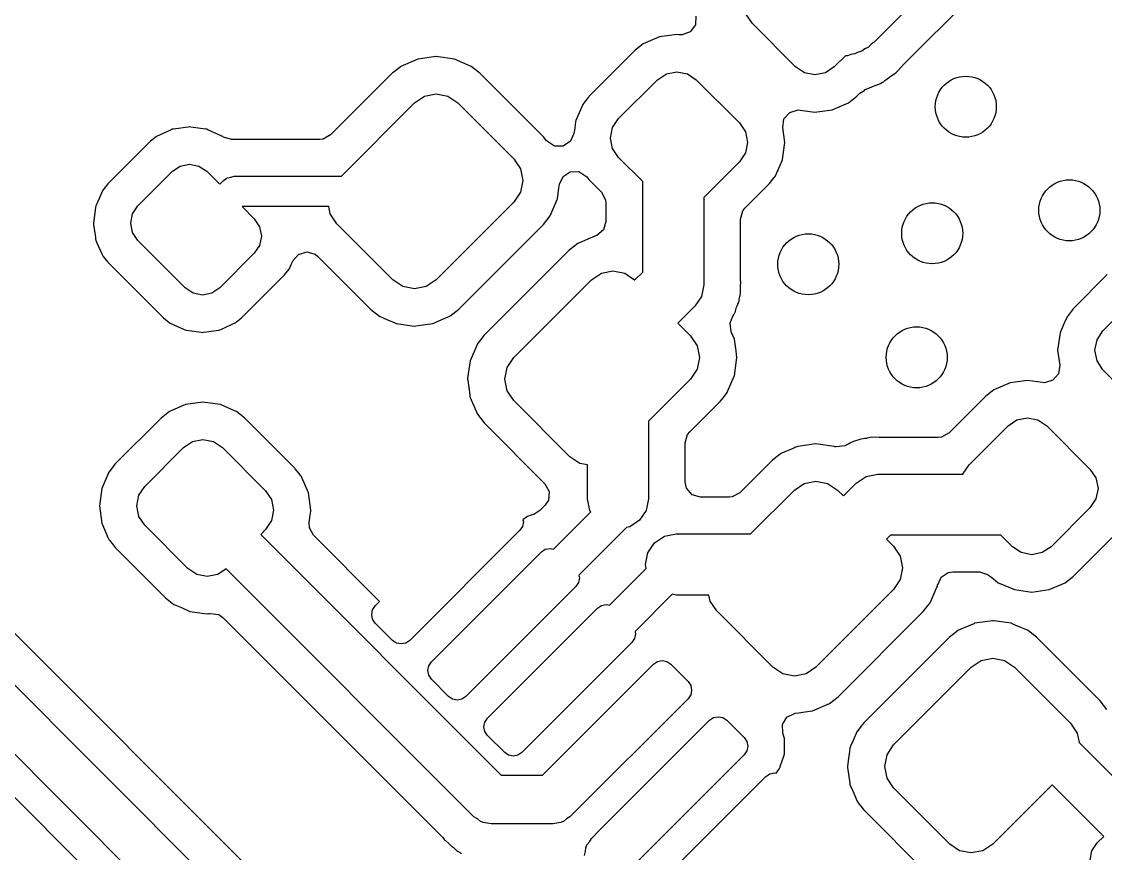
# Model space of a CAD drawing. Extents: x 4.14 to 8.85, y -5.31 to -1.77.
# Drawn here: x 5.7462 to 6.0959, y -4.0049 to -3.7368 of the extents above; entities that cross this region are included whole.
import ezdxf

# ---------------------------------------------------------------- set-up
doc = ezdxf.new("R2010")
doc.units = 0
doc.header["$MEASUREMENT"] = 0
doc.layers.add('BLACK', color=7, linetype='CONTINUOUS')

msp = doc.modelspace()

# ---------------------------------------------------------------- linework, layer by layer
at = {"layer": 'BLACK', "linetype": 'CONTINUOUS'}
for p, q in [((6.062, -3.70263), (6.0213, -3.74333)), ((6.03034, -3.75102), (6.07155, -3.70981)), ((5.96379, -3.735), (5.96359, -3.73779)), ((5.98197, -3.7374), (5.98005, -3.73453)), ((5.99589, -3.75132), (5.98197, -3.7374)), ((5.95762, -3.74088), (5.952, -3.74165)), ((5.95827, -3.74097), (5.95762, -3.74088)), ((5.95929, -3.741), (5.95827, -3.74097)), ((5.96191, -3.74002), (5.95929, -3.741)), ((5.96359, -3.73779), (5.96191, -3.74002)), ((5.9468, -3.7439), (5.94412, -3.746)), ((5.952, -3.74165), (5.9468, -3.7439)), ((6.02029, -3.74406), (6.01942, -3.74494)), ((6.0213, -3.74333), (6.02029, -3.74406)), ((5.944, -3.74612), (5.94015, -3.74997)), ((5.94412, -3.746), (5.944, -3.74612)), ((6.01199, -3.74775), (6.00842, -3.75132)), ((6.01262, -3.74775), (6.01199, -3.74775)), ((6.0138, -3.74737), (6.01262, -3.74775)), ((6.01503, -3.74718), (6.0138, -3.74737)), ((6.01613, -3.74661), (6.01503, -3.74718)), ((6.01731, -3.74623), (6.01613, -3.74661)), ((6.01831, -3.7455), (6.01731, -3.74623)), ((6.01942, -3.74494), (6.01831, -3.7455)), ((5.86832, -3.75141), (5.86639, -3.75292)), ((5.86836, -3.75137), (5.86832, -3.75141)), ((5.86861, -3.75118), (5.86836, -3.75137)), ((5.86836, -3.75137), (5.86836, -3.75137)), ((5.87406, -3.74882), (5.86861, -3.75118)), ((5.87995, -3.74801), (5.87406, -3.74882)), ((5.88583, -3.74882), (5.87995, -3.74801)), ((5.89128, -3.75118), (5.88583, -3.74882)), ((5.89408, -3.75337), (5.89128, -3.75118)), ((5.94015, -3.74997), (5.93299, -3.75713)), ((5.99877, -3.75324), (5.99589, -3.75132)), ((6.00842, -3.75132), (6.00555, -3.75324)), ((6.02853, -3.75304), (6.03015, -3.75123)), ((6.03015, -3.75123), (6.03034, -3.75102)), ((5.86581, -3.75337), (5.84592, -3.77326)), ((5.8659, -3.7533), (5.86581, -3.75337)), ((5.86639, -3.75292), (5.8659, -3.7533)), ((5.91456, -3.77385), (5.89408, -3.75337)), ((5.95135, -3.7555), (5.95423, -3.75358)), ((5.95423, -3.75358), (5.95762, -3.7529)), ((5.95762, -3.7529), (5.96101, -3.75358)), ((5.96101, -3.75358), (5.96388, -3.7555)), ((6.00216, -3.75392), (5.99877, -3.75324)), ((6.00555, -3.75324), (6.00216, -3.75392)), ((6.02476, -3.75576), (6.02627, -3.7546)), ((6.02627, -3.7546), (6.02648, -3.75445)), ((6.02648, -3.75445), (6.02829, -3.75321)), ((6.02829, -3.75321), (6.02853, -3.75304)), ((6.02829, -3.75321), (6.02829, -3.75321)), ((5.93299, -3.75713), (5.92932, -3.7608)), ((5.93882, -3.76803), (5.95135, -3.7555)), ((5.96388, -3.7555), (5.9778, -3.76942)), ((6.01819, -3.75879), (6.02047, -3.75779)), ((6.02047, -3.75779), (6.02071, -3.7577)), ((6.02071, -3.7577), (6.02275, -3.75692)), ((6.02275, -3.75692), (6.02303, -3.75682)), ((6.02275, -3.75692), (6.02275, -3.75692)), ((6.02303, -3.75682), (6.02328, -3.75665)), ((6.02328, -3.75665), (6.0234, -3.75659)), ((6.0234, -3.75659), (6.02391, -3.7563)), ((6.02391, -3.7563), (6.02403, -3.75623)), ((6.02403, -3.75623), (6.0243, -3.75611)), ((6.0243, -3.75611), (6.02476, -3.75576)), ((5.87299, -3.76293), (5.87618, -3.7608)), ((5.87618, -3.7608), (5.87995, -3.76005)), ((5.87995, -3.76005), (5.88371, -3.7608)), ((5.88371, -3.7608), (5.8869, -3.76293)), ((5.92906, -3.76114), (5.92815, -3.76229)), ((5.92921, -3.76094), (5.92906, -3.76114)), ((5.92923, -3.76092), (5.92921, -3.76094)), ((5.92921, -3.76094), (5.92921, -3.76094)), ((5.92932, -3.7608), (5.92923, -3.76091)), ((5.92923, -3.76091), (5.92923, -3.76092)), ((6.01298, -3.76292), (6.01565, -3.76083)), ((6.01565, -3.76083), (6.01664, -3.75984)), ((6.01664, -3.75984), (6.01823, -3.75889)), ((6.01823, -3.75889), (6.01819, -3.75879)), ((5.84937, -3.78654), (5.87299, -3.76293)), ((5.8869, -3.76293), (5.905, -3.78103)), ((5.92723, -3.76347), (5.92497, -3.76867)), ((5.92746, -3.76318), (5.92723, -3.76347)), ((5.92815, -3.76229), (5.92746, -3.76318)), ((5.92746, -3.76318), (5.92746, -3.76318)), ((5.99402, -3.76601), (5.99671, -3.76524)), ((5.99671, -3.76524), (5.99735, -3.76528)), ((5.99735, -3.76528), (6.00216, -3.76594)), ((6.00216, -3.76594), (6.00777, -3.76517)), ((6.00777, -3.76517), (6.01298, -3.76292)), ((5.86688, -4.05692), (5.57695, -3.76699)), ((5.92497, -3.76867), (5.92492, -3.76907)), ((5.9369, -3.7709), (5.93882, -3.76803)), ((5.99176, -3.77087), (5.99218, -3.76811)), ((5.99218, -3.76811), (5.99402, -3.76601)), ((5.56367, -3.77044), (5.86037, -4.06714)), ((5.7945, -3.77162), (5.78968, -3.77381)), ((5.79482, -3.77147), (5.7945, -3.77162)), ((5.7945, -3.77162), (5.7945, -3.77162)), ((5.79517, -3.77142), (5.79482, -3.77147)), ((5.79523, -3.77141), (5.79517, -3.77142)), ((5.79517, -3.77142), (5.79517, -3.77142)), ((5.79999, -3.77073), (5.79523, -3.77141)), ((5.79523, -3.77141), (5.79523, -3.77141)), ((5.80041, -3.77067), (5.79999, -3.77073)), ((5.80082, -3.77073), (5.80041, -3.77067)), ((5.80558, -3.77141), (5.80082, -3.77073)), ((5.80564, -3.77142), (5.80558, -3.77141)), ((5.80558, -3.77141), (5.80558, -3.77141)), ((5.80599, -3.77147), (5.80564, -3.77142)), ((5.80564, -3.77142), (5.80564, -3.77142)), ((5.80632, -3.77162), (5.80599, -3.77147)), ((5.81078, -3.77365), (5.80632, -3.77162)), ((5.80632, -3.77162), (5.80632, -3.77162)), ((5.92454, -3.77185), (5.92441, -3.77278)), ((5.92492, -3.76907), (5.92454, -3.77185)), ((5.93623, -3.77429), (5.9369, -3.7709)), ((5.9778, -3.76942), (5.97972, -3.77229)), ((5.97972, -3.77229), (5.98039, -3.77568)), ((5.99242, -3.77568), (5.99176, -3.77087)), ((5.78779, -3.77533), (5.77402, -3.7891)), ((5.78784, -3.77529), (5.78779, -3.77533)), ((5.78961, -3.77387), (5.78784, -3.77529)), ((5.78968, -3.77381), (5.78961, -3.77387)), ((5.81113, -3.77381), (5.81078, -3.77365)), ((5.81135, -3.77398), (5.81113, -3.77381)), ((5.81393, -3.77471), (5.81135, -3.77398)), ((5.84242, -3.77471), (5.81393, -3.77471)), ((5.84347, -3.7746), (5.84242, -3.77471)), ((5.84592, -3.77326), (5.84347, -3.7746)), ((5.91535, -3.77486), (5.91456, -3.77385)), ((5.91559, -3.77517), (5.91535, -3.77486)), ((5.91813, -3.77688), (5.91559, -3.77517)), ((5.92327, -3.77534), (5.92093, -3.77686)), ((5.92441, -3.77278), (5.92327, -3.77534)), ((5.9369, -3.77768), (5.93623, -3.77429)), ((5.98039, -3.77568), (5.97972, -3.77907)), ((5.99166, -3.78121), (5.99242, -3.77568)), ((5.84692, -4.07596), (5.55022, -3.77926)), ((5.92093, -3.77686), (5.91813, -3.77688)), ((5.93882, -3.78055), (5.9369, -3.77768)), ((5.97972, -3.77907), (5.9778, -3.78195)), ((5.79739, -3.78331), (5.80041, -3.78271)), ((5.80041, -3.78271), (5.80342, -3.78331)), ((5.905, -3.78103), (5.90713, -3.78422)), ((5.94659, -3.78831), (5.93882, -3.78055)), ((5.9778, -3.78195), (5.96627, -3.79348)), ((5.9894, -3.7865), (5.99165, -3.7813)), ((5.99165, -3.7813), (5.99166, -3.78121)), ((5.7837, -3.79615), (5.79484, -3.78501)), ((5.79484, -3.78501), (5.79739, -3.78331)), ((5.80342, -3.78331), (5.80597, -3.78501)), ((5.80597, -3.78501), (5.81015, -3.78919)), ((5.90713, -3.78422), (5.90788, -3.78799)), ((5.92089, -3.78666), (5.92324, -3.78513)), ((5.92324, -3.78513), (5.92603, -3.78511)), ((5.92603, -3.78511), (5.92857, -3.78682)), ((5.77402, -3.7891), (5.7725, -3.79099)), ((5.81015, -3.78919), (5.81135, -3.78799)), ((5.81135, -3.78799), (5.81206, -3.78746)), ((5.81206, -3.78746), (5.81218, -3.78732)), ((5.81218, -3.78732), (5.81228, -3.78729)), ((5.81228, -3.78729), (5.81249, -3.78714)), ((5.81249, -3.78714), (5.81367, -3.78689)), ((5.81367, -3.78689), (5.81483, -3.78654)), ((5.81483, -3.78654), (5.84937, -3.78654)), ((5.90788, -3.78799), (5.90713, -3.79175)), ((5.91959, -3.79041), (5.91975, -3.78921)), ((5.91975, -3.78921), (5.92089, -3.78666)), ((5.92857, -3.78682), (5.92923, -3.78767)), ((5.92923, -3.78767), (5.92923, -3.78767)), ((5.92923, -3.78767), (5.92932, -3.78778)), ((5.92932, -3.78778), (5.93203, -3.79049)), ((5.94659, -3.8175), (5.94659, -3.78831)), ((5.97955, -3.79692), (5.9872, -3.78928)), ((5.9872, -3.78928), (5.9873, -3.78918)), ((5.9873, -3.78918), (5.98739, -3.78906)), ((5.98739, -3.78906), (5.9875, -3.78893)), ((5.98739, -3.78906), (5.98739, -3.78906)), ((5.9875, -3.78893), (5.98859, -3.78753)), ((5.98859, -3.78753), (5.98898, -3.78703)), ((5.98898, -3.78703), (5.98921, -3.78675)), ((5.98921, -3.78675), (5.9894, -3.7865)), ((5.77235, -3.79133), (5.77045, -3.7955)), ((5.7725, -3.79099), (5.77235, -3.79133)), ((5.77235, -3.79133), (5.77235, -3.79133)), ((5.90713, -3.79175), (5.905, -3.79495)), ((5.91911, -3.79384), (5.91947, -3.79124)), ((5.91947, -3.79124), (5.91959, -3.79041)), ((5.91947, -3.79124), (5.91947, -3.79124)), ((5.93203, -3.79049), (5.9333, -3.79176)), ((5.9333, -3.79176), (5.93464, -3.79422)), ((5.7701, -3.79654), (5.76996, -3.79758)), ((5.77012, -3.79641), (5.7701, -3.79654)), ((5.7701, -3.79654), (5.7701, -3.79654)), ((5.77016, -3.79613), (5.77012, -3.79641)), ((5.77045, -3.7955), (5.77016, -3.79613)), ((5.782, -3.7987), (5.7837, -3.79615)), ((5.84533, -3.79639), (5.81735, -3.79639)), ((5.81735, -3.79639), (5.82129, -3.80032)), ((5.8458, -3.79871), (5.84533, -3.79639)), ((5.905, -3.79495), (5.87995, -3.82)), ((5.91675, -3.79932), (5.919, -3.79413)), ((5.919, -3.79413), (5.91911, -3.79387)), ((5.91911, -3.79387), (5.91911, -3.79384)), ((5.93464, -3.79422), (5.93475, -3.79527)), ((5.93475, -3.79527), (5.93475, -3.80116)), ((5.96627, -3.79348), (5.96627, -3.82157)), ((5.76996, -3.79758), (5.76936, -3.80172)), ((5.7814, -3.80172), (5.782, -3.7987)), ((5.82129, -3.80032), (5.82299, -3.80288)), ((5.84793, -3.8019), (5.8458, -3.79871)), ((5.91456, -3.80212), (5.91675, -3.79932)), ((5.9781, -3.80043), (5.97889, -3.79775)), ((5.97889, -3.79775), (5.97955, -3.79692)), ((5.76936, -3.80172), (5.76942, -3.80213)), ((5.76942, -3.80213), (5.76991, -3.80556)), ((5.782, -3.80473), (5.7814, -3.80172)), ((5.82299, -3.80288), (5.82359, -3.80589)), ((5.86603, -3.82), (5.84793, -3.8019)), ((5.88712, -3.82956), (5.91456, -3.80212)), ((5.93397, -3.80384), (5.93185, -3.80567)), ((5.93475, -3.80116), (5.93397, -3.80384)), ((5.9781, -3.81933), (5.9781, -3.80043)), ((5.76991, -3.80556), (5.77003, -3.80638)), ((5.77003, -3.80638), (5.77008, -3.80675)), ((5.77008, -3.80675), (5.77016, -3.8073)), ((5.77016, -3.8073), (5.77025, -3.80749)), ((5.7837, -3.80728), (5.782, -3.80473)), ((5.79901, -3.8226), (5.7837, -3.80728)), ((5.82359, -3.80589), (5.82299, -3.80891)), ((5.93113, -3.80589), (5.92568, -3.80825)), ((5.93134, -3.80586), (5.93113, -3.80589)), ((5.93185, -3.80567), (5.93134, -3.80586)), ((5.77025, -3.80749), (5.7705, -3.80805)), ((5.7705, -3.80805), (5.7722, -3.81179)), ((5.82299, -3.80891), (5.82129, -3.81146)), ((5.92288, -3.81044), (5.89544, -3.83788)), ((5.92568, -3.80825), (5.92288, -3.81044)), ((5.7722, -3.81179), (5.7725, -3.81244)), ((5.7725, -3.81244), (5.77402, -3.81433)), ((5.77402, -3.81433), (5.79197, -3.83228)), ((5.82129, -3.81146), (5.81015, -3.8226)), ((5.83347, -3.81446), (5.83372, -3.81391)), ((5.83372, -3.81391), (5.83555, -3.81179)), ((5.83555, -3.81179), (5.83823, -3.811)), ((5.83823, -3.811), (5.84091, -3.81178)), ((5.84091, -3.81178), (5.84175, -3.81245)), ((5.84175, -3.81245), (5.85885, -3.82956)), ((5.83105, -3.81841), (5.83249, -3.81662)), ((5.83249, -3.81662), (5.83318, -3.8151)), ((5.83318, -3.8151), (5.83347, -3.81446)), ((5.93005, -3.82), (5.93325, -3.81787)), ((5.93325, -3.81787), (5.93701, -3.81712)), ((5.93701, -3.81712), (5.94078, -3.81787)), ((5.94078, -3.81787), (5.94397, -3.82)), ((5.94403, -3.82005), (5.94659, -3.8175)), ((5.8172, -3.83228), (5.83097, -3.81851)), ((5.83097, -3.81851), (5.83105, -3.81841)), ((5.86922, -3.82213), (5.86603, -3.82)), ((5.87995, -3.82), (5.87675, -3.82213)), ((5.905, -3.84505), (5.93005, -3.82)), ((5.94397, -3.82), (5.94403, -3.82005)), ((5.97817, -3.82015), (5.9781, -3.81933)), ((5.97818, -3.82023), (5.97817, -3.82015)), ((5.97824, -3.82055), (5.97818, -3.82023)), ((5.97818, -3.82023), (5.97818, -3.82023)), ((5.97818, -3.82199), (5.97829, -3.82089)), ((5.97829, -3.82089), (5.97824, -3.82055)), ((5.97824, -3.82055), (5.97824, -3.82055)), ((6.09649, -3.81833), (6.08559, -3.82924)), ((5.80157, -3.8243), (5.79901, -3.8226)), ((5.80458, -3.8249), (5.80157, -3.8243)), ((5.8076, -3.8243), (5.80458, -3.8249)), ((5.81015, -3.8226), (5.8076, -3.8243)), ((5.87299, -3.82288), (5.86922, -3.82213)), ((5.87675, -3.82213), (5.87299, -3.82288)), ((5.96627, -3.82157), (5.96552, -3.82534)), ((5.978, -3.82502), (5.97807, -3.82477)), ((5.97807, -3.82477), (5.9781, -3.82435)), ((5.9781, -3.82298), (5.97813, -3.82246)), ((5.9781, -3.82435), (5.9781, -3.82298)), ((5.97813, -3.82246), (5.97818, -3.82199)), ((6.09509, -3.83647), (6.10762, -3.82394)), ((5.96552, -3.82534), (5.96339, -3.82853)), ((5.97704, -3.82838), (5.97706, -3.82834)), ((5.97706, -3.82834), (5.97746, -3.82734)), ((5.97746, -3.82734), (5.97767, -3.82679)), ((5.97767, -3.82679), (5.97773, -3.82628)), ((5.97773, -3.82628), (5.97774, -3.8262)), ((5.97773, -3.82628), (5.97773, -3.82628)), ((5.97774, -3.8262), (5.9779, -3.82534)), ((5.9779, -3.82534), (5.978, -3.82502)), ((5.85885, -3.82956), (5.86165, -3.83175)), ((5.86165, -3.83175), (5.86407, -3.8328)), ((5.88178, -3.83285), (5.88432, -3.83175)), ((5.88432, -3.83175), (5.88452, -3.83159)), ((5.88452, -3.83159), (5.88712, -3.82956)), ((5.96339, -3.82853), (5.95795, -3.83397)), ((5.97549, -3.83231), (5.97571, -3.83176)), ((5.97571, -3.83176), (5.9761, -3.83097)), ((5.9761, -3.83097), (5.97617, -3.83086)), ((5.97617, -3.83086), (5.97641, -3.83047)), ((5.97641, -3.83047), (5.9765, -3.83017)), ((5.9765, -3.83017), (5.97651, -3.83015)), ((5.97651, -3.83015), (5.97688, -3.82887)), ((5.97651, -3.83015), (5.97651, -3.83015)), ((5.97688, -3.82887), (5.97689, -3.82882)), ((5.97688, -3.82887), (5.97688, -3.82887)), ((5.97689, -3.82882), (5.97704, -3.82838)), ((6.08451, -3.83061), (6.08349, -3.83191)), ((6.08549, -3.82935), (6.08451, -3.83061)), ((6.08559, -3.82924), (6.08549, -3.82935)), ((6.08549, -3.82935), (6.08549, -3.82935)), ((5.79197, -3.83228), (5.79201, -3.83231)), ((5.79201, -3.83231), (5.79386, -3.8338)), ((5.79386, -3.8338), (5.79419, -3.83395)), ((5.79419, -3.83395), (5.79419, -3.83395)), ((5.79419, -3.83395), (5.79867, -3.83599)), ((5.81049, -3.83599), (5.81531, -3.8338)), ((5.81531, -3.8338), (5.81559, -3.83357)), ((5.81559, -3.83357), (5.8172, -3.83228)), ((5.86407, -3.8328), (5.86638, -3.8338)), ((5.86638, -3.8338), (5.8671, -3.83411)), ((5.8671, -3.83411), (5.87299, -3.83492)), ((5.87299, -3.83492), (5.87338, -3.83486)), ((5.87338, -3.83486), (5.87412, -3.83476)), ((5.87412, -3.83476), (5.87887, -3.83411)), ((5.87887, -3.83411), (5.87924, -3.83395)), ((5.87924, -3.83395), (5.88154, -3.83295)), ((5.88154, -3.83295), (5.88178, -3.83285)), ((5.95795, -3.83397), (5.96207, -3.8381)), ((5.97481, -3.83403), (5.97536, -3.83249)), ((5.97516, -3.8368), (5.97481, -3.83403)), ((5.97536, -3.83249), (5.97549, -3.83231)), ((6.08259, -3.83398), (6.08172, -3.83599)), ((6.08349, -3.83191), (6.08259, -3.83398)), ((5.79867, -3.83599), (5.799, -3.83614)), ((5.799, -3.83614), (5.79934, -3.83619)), ((5.79934, -3.83619), (5.79934, -3.83619)), ((5.79934, -3.83619), (5.79941, -3.83619)), ((5.79941, -3.83619), (5.79941, -3.83619)), ((5.79941, -3.83619), (5.80417, -3.83688)), ((5.80417, -3.83688), (5.80458, -3.83694)), ((5.80458, -3.83694), (5.80493, -3.83689)), ((5.80493, -3.83689), (5.80591, -3.83674)), ((5.80591, -3.83674), (5.80976, -3.83619)), ((5.80976, -3.83619), (5.80976, -3.83619)), ((5.80976, -3.83619), (5.80982, -3.83619)), ((5.80982, -3.83619), (5.81017, -3.83614)), ((5.80982, -3.83619), (5.80982, -3.83619)), ((5.81017, -3.83614), (5.81049, -3.83599)), ((5.8948, -3.8387), (5.89356, -3.84028)), ((5.89537, -3.83798), (5.8948, -3.8387)), ((5.89544, -3.83788), (5.89537, -3.83798)), ((5.96207, -3.8381), (5.9642, -3.84129)), ((5.97618, -3.83917), (5.97516, -3.8368)), ((6.08124, -3.83711), (6.08047, -3.84273)), ((6.08172, -3.83599), (6.08124, -3.83711)), ((6.09317, -3.83934), (6.09509, -3.83647)), ((5.89325, -3.84068), (5.89089, -3.84613)), ((5.89356, -3.84028), (5.89325, -3.84068)), ((5.9642, -3.84129), (5.96495, -3.84505)), ((5.97638, -3.84063), (5.97618, -3.83917)), ((5.9767, -3.84295), (5.97638, -3.84063)), ((6.09249, -3.84273), (6.09317, -3.83934)), ((5.90287, -3.84825), (5.905, -3.84505)), ((5.96495, -3.84505), (5.9642, -3.84882)), ((5.97618, -3.85094), (5.97699, -3.84505)), ((5.97686, -3.84412), (5.9767, -3.84295)), ((5.97699, -3.84505), (5.97686, -3.84412)), ((6.08047, -3.84273), (6.08113, -3.84753)), ((6.09317, -3.84612), (6.09249, -3.84273)), ((5.89089, -3.84613), (5.89012, -3.85174)), ((5.90212, -3.85201), (5.90287, -3.84825)), ((5.9642, -3.84882), (5.96207, -3.85201)), ((6.08113, -3.84754), (6.08071, -3.8503)), ((6.08113, -3.84753), (6.08113, -3.84754)), ((6.09509, -3.84899), (6.09317, -3.84612)), ((6.10901, -3.86291), (6.09509, -3.84899)), ((5.89012, -3.85174), (5.89008, -3.85201)), ((5.89008, -3.85201), (5.89014, -3.85241)), ((5.89014, -3.85241), (5.89078, -3.85709)), ((5.90287, -3.85578), (5.90212, -3.85201)), ((5.96207, -3.85201), (5.94848, -3.86561)), ((5.97397, -3.85604), (5.9761, -3.85112)), ((5.9761, -3.85112), (5.97618, -3.85094)), ((6.07073, -3.85247), (6.06511, -3.85324)), ((6.07554, -3.85313), (6.07073, -3.85247)), ((6.07887, -3.8524), (6.07618, -3.85317)), ((6.08071, -3.8503), (6.07887, -3.8524)), ((5.905, -3.85897), (5.90287, -3.85578)), ((5.97382, -3.85639), (5.97397, -3.85604)), ((6.05991, -3.85549), (6.05724, -3.85759)), ((6.06511, -3.85324), (6.05991, -3.85549)), ((6.07618, -3.85317), (6.07554, -3.85313)), ((5.80473, -3.85947), (5.79911, -3.86024)), ((5.80865, -3.86001), (5.80473, -3.85947)), ((5.89078, -3.85709), (5.89087, -3.85775)), ((5.89087, -3.85775), (5.89089, -3.8579)), ((5.89089, -3.8579), (5.89102, -3.85821)), ((5.89102, -3.85821), (5.89102, -3.85821)), ((5.89102, -3.85821), (5.89123, -3.85868)), ((5.89123, -3.85868), (5.89325, -3.86335)), ((5.9231, -3.87707), (5.905, -3.85897)), ((5.96176, -3.86905), (5.97163, -3.85919)), ((5.97163, -3.85919), (5.97221, -3.85844)), ((5.97221, -3.85844), (5.97363, -3.85664)), ((5.97363, -3.85664), (5.97382, -3.85639)), ((5.97363, -3.85664), (5.97363, -3.85664)), ((6.05724, -3.85759), (6.04736, -3.86746)), ((5.79391, -3.86249), (5.79124, -3.86459)), ((5.79911, -3.86024), (5.79391, -3.86249)), ((5.81034, -3.86024), (5.80865, -3.86001)), ((5.81158, -3.86077), (5.81034, -3.86024)), ((5.81367, -3.86168), (5.81158, -3.86077)), ((5.81488, -3.8622), (5.81367, -3.86168)), ((5.81555, -3.86249), (5.81488, -3.8622)), ((5.81822, -3.86459), (5.81555, -3.86249)), ((5.79124, -3.86459), (5.77644, -3.87939)), ((5.83441, -3.88078), (5.81822, -3.86459)), ((5.89325, -3.86335), (5.89544, -3.86615)), ((5.89544, -3.86615), (5.91507, -3.88578)), ((5.94848, -3.86561), (5.94848, -3.89059)), ((6.06447, -3.86709), (6.06734, -3.86517)), ((6.06734, -3.86517), (6.07073, -3.86449)), ((6.07073, -3.86449), (6.07412, -3.86517)), ((6.07412, -3.86517), (6.07699, -3.86709)), ((5.96031, -3.87256), (5.9611, -3.86988)), ((5.9611, -3.86988), (5.96176, -3.86905)), ((6.04543, -3.86939), (6.04298, -3.87073)), ((6.04736, -3.86746), (6.04543, -3.86939)), ((6.05194, -3.87962), (6.06447, -3.86709)), ((6.07699, -3.86709), (6.09091, -3.88101)), ((5.79847, -3.87409), (5.80134, -3.87217)), ((5.80134, -3.87217), (5.80473, -3.87149)), ((5.80473, -3.87149), (5.80812, -3.87217)), ((5.80812, -3.87217), (5.81099, -3.87409)), ((5.96031, -3.88517), (5.96031, -3.87256)), ((5.99662, -3.8737), (5.99631, -3.87384)), ((6.0025, -3.87289), (5.99662, -3.8737)), ((6.00839, -3.8737), (6.0025, -3.87289)), ((6.00863, -3.87381), (6.00839, -3.8737)), ((6.00898, -3.87388), (6.00863, -3.87381)), ((6.01176, -3.87354), (6.00898, -3.87388)), ((6.01206, -3.87341), (6.01176, -3.87354)), ((6.01272, -3.87313), (6.01206, -3.87341)), ((6.01314, -3.87292), (6.01272, -3.87313)), ((6.01368, -3.87262), (6.01314, -3.87292)), ((6.01464, -3.8721), (6.01368, -3.87262)), ((6.01522, -3.87196), (6.01464, -3.8721)), ((6.01605, -3.87168), (6.01522, -3.87196)), ((6.01629, -3.87158), (6.01605, -3.87168)), ((6.0166, -3.87145), (6.01629, -3.87158)), ((6.01629, -3.87158), (6.01629, -3.87158)), ((6.01699, -3.87139), (6.0166, -3.87145)), ((6.01774, -3.87129), (6.01699, -3.87139)), ((6.01699, -3.87139), (6.01699, -3.87139)), ((6.01829, -3.87122), (6.01774, -3.87129)), ((6.01875, -3.87113), (6.01829, -3.87122)), ((6.01879, -3.87112), (6.01875, -3.87113)), ((6.0188, -3.87112), (6.01879, -3.87112)), ((6.01903, -3.87107), (6.0188, -3.87112)), ((6.02003, -3.87083), (6.01903, -3.87107)), ((6.02042, -3.87074), (6.02003, -3.87083)), ((6.02003, -3.87083), (6.02003, -3.87083)), ((6.02284, -3.87084), (6.02042, -3.87074)), ((6.02286, -3.87084), (6.02284, -3.87084)), ((6.02284, -3.87084), (6.02284, -3.87084)), ((6.02307, -3.87085), (6.02286, -3.87084)), ((6.04192, -3.87085), (6.02307, -3.87085)), ((6.04298, -3.87073), (6.04192, -3.87085)), ((5.78594, -3.88662), (5.79847, -3.87409)), ((5.81099, -3.87409), (5.82491, -3.88801)), ((5.92629, -3.8792), (5.9231, -3.87707)), ((5.99092, -3.87626), (5.989, -3.87776)), ((5.99117, -3.87606), (5.99092, -3.87626)), ((5.99092, -3.87626), (5.99092, -3.87626)), ((5.99531, -3.87427), (5.99117, -3.87606)), ((5.99573, -3.87409), (5.99531, -3.87427)), ((5.99631, -3.87384), (5.99573, -3.87409)), ((5.99631, -3.87384), (5.99631, -3.87384)), ((5.77634, -3.8795), (5.77525, -3.8809)), ((5.77644, -3.87939), (5.77634, -3.8795)), ((5.77634, -3.8795), (5.77634, -3.8795)), ((5.83452, -3.88092), (5.83441, -3.88078)), ((5.92879, -3.8797), (5.92629, -3.8792)), ((5.92879, -3.89059), (5.92879, -3.8797)), ((5.98837, -3.87826), (5.97795, -3.88867)), ((5.989, -3.87776), (5.98837, -3.87826)), ((6.05002, -3.88249), (6.05194, -3.87962)), ((5.77434, -3.88206), (5.77209, -3.88726)), ((5.77525, -3.8809), (5.77434, -3.88206)), ((5.83571, -3.88243), (5.83452, -3.88092)), ((5.83613, -3.88297), (5.83571, -3.88243)), ((5.83628, -3.88316), (5.83613, -3.88297)), ((5.83651, -3.88345), (5.83628, -3.88316)), ((5.83628, -3.88316), (5.83628, -3.88316)), ((5.83666, -3.8838), (5.83651, -3.88345)), ((5.83876, -3.88866), (5.83666, -3.8838)), ((6.01552, -3.88556), (6.01871, -3.88343)), ((6.01871, -3.88343), (6.02248, -3.88268)), ((6.02248, -3.88268), (6.02248, -3.88268)), ((6.02248, -3.88268), (6.04998, -3.88268)), ((6.04998, -3.88268), (6.05002, -3.88249)), ((6.09091, -3.88101), (6.09283, -3.88388)), ((6.09283, -3.88388), (6.09351, -3.88727)), ((5.77209, -3.88726), (5.77132, -3.89288)), ((5.78402, -3.88949), (5.78594, -3.88662)), ((5.91507, -3.88578), (5.91641, -3.88823)), ((5.96076, -3.88723), (5.96031, -3.88517)), ((5.96259, -3.88934), (5.96076, -3.88723)), ((5.9814, -3.90196), (5.99554, -3.88781)), ((5.99554, -3.88781), (5.99874, -3.88568)), ((5.99874, -3.88568), (6.0025, -3.88493)), ((6.0025, -3.88493), (6.00627, -3.88568)), ((6.00627, -3.88568), (6.00946, -3.88781)), ((6.00946, -3.88781), (6.01137, -3.88971)), ((6.01137, -3.88971), (6.01552, -3.88556)), ((6.09351, -3.88727), (6.09283, -3.89066)), ((5.78334, -3.89288), (5.78402, -3.88949)), ((5.82491, -3.88801), (5.82683, -3.89088)), ((5.82683, -3.89088), (5.82751, -3.89427)), ((5.83953, -3.89427), (5.83876, -3.88866)), ((5.91621, -3.89102), (5.91507, -3.89279)), ((5.91641, -3.88823), (5.91621, -3.89102)), ((5.92954, -3.89435), (5.92879, -3.89059)), ((5.94848, -3.89059), (5.94773, -3.89435)), ((5.96527, -3.89013), (5.96259, -3.88934)), ((5.97444, -3.89013), (5.96527, -3.89013)), ((5.9755, -3.89001), (5.97444, -3.89013)), ((5.97795, -3.88867), (5.9755, -3.89001)), ((6.09283, -3.89066), (6.09091, -3.89353)), ((5.77132, -3.89288), (5.77209, -3.8985)), ((5.78402, -3.89627), (5.78334, -3.89288)), ((5.82751, -3.89427), (5.82683, -3.89766)), ((5.83922, -3.89653), (5.83949, -3.89461)), ((5.83949, -3.89461), (5.83953, -3.89427)), ((5.83949, -3.89461), (5.83949, -3.89461)), ((5.91342, -3.89444), (5.91145, -3.89565)), ((5.91507, -3.89279), (5.91342, -3.89444)), ((5.91779, -3.90681), (5.92982, -3.89477)), ((5.92982, -3.89477), (5.92954, -3.89435)), ((5.94773, -3.89435), (5.94559, -3.89755)), ((6.09091, -3.89353), (6.07838, -3.90606)), ((5.78594, -3.89914), (5.78402, -3.89627)), ((5.82683, -3.89766), (5.82491, -3.90053)), ((5.83899, -3.89821), (5.83905, -3.89776)), ((5.83906, -3.89994), (5.83899, -3.89821)), ((5.83905, -3.89776), (5.8392, -3.89673)), ((5.83905, -3.89776), (5.83905, -3.89776)), ((5.8392, -3.89673), (5.83922, -3.89653)), ((5.9081, -3.898), (5.9078, -3.89951)), ((5.90912, -3.89653), (5.90797, -3.89737)), ((5.90797, -3.89737), (5.9081, -3.898)), ((5.90944, -3.8963), (5.90912, -3.89653)), ((5.90912, -3.89653), (5.90912, -3.89653)), ((5.91064, -3.89591), (5.90944, -3.8963)), ((5.91074, -3.89588), (5.91064, -3.89591)), ((5.91124, -3.89572), (5.91074, -3.89588)), ((5.91145, -3.89565), (5.91124, -3.89572)), ((5.91124, -3.89572), (5.91124, -3.89572)), ((5.94559, -3.89755), (5.9424, -3.89968)), ((5.77209, -3.8985), (5.77419, -3.90335)), ((5.79986, -3.91306), (5.78594, -3.89914)), ((5.82491, -3.90053), (5.82336, -3.90208)), ((5.8404, -3.90239), (5.83906, -3.89994)), ((5.90694, -3.90078), (5.87145, -3.93628)), ((5.9078, -3.89951), (5.90694, -3.90078)), ((5.94142, -3.89988), (5.92603, -3.91527)), ((5.9424, -3.89968), (5.94142, -3.89988)), ((6.08561, -3.91556), (6.10041, -3.90076)), ((5.77419, -3.90335), (5.77419, -3.90335)), ((5.77419, -3.90335), (5.77434, -3.9037)), ((5.77434, -3.9037), (5.77443, -3.90382)), ((5.77443, -3.90382), (5.77453, -3.90395)), ((5.77453, -3.90395), (5.77454, -3.90395)), ((5.77454, -3.90395), (5.77488, -3.90439)), ((5.77488, -3.90439), (5.77539, -3.90503)), ((5.77539, -3.90503), (5.77606, -3.9059)), ((5.82336, -3.90208), (5.90098, -3.9797)), ((5.86173, -3.92372), (5.8404, -3.90239)), ((5.94826, -3.90803), (5.95039, -3.90484)), ((5.95039, -3.90484), (5.95358, -3.90271)), ((5.95358, -3.90271), (5.95735, -3.90196)), ((5.95735, -3.90196), (5.9814, -3.90196)), ((6.02656, -3.90236), (6.02529, -3.90363)), ((6.02529, -3.90363), (6.02756, -3.90591)), ((6.06216, -3.90236), (6.02656, -3.90236)), ((6.06586, -3.90606), (6.06216, -3.90236)), ((5.77606, -3.9059), (5.77644, -3.90637)), ((5.77644, -3.90637), (5.77654, -3.90648)), ((5.77654, -3.90648), (5.78054, -3.91048)), ((5.87841, -3.94324), (5.9139, -3.90774)), ((5.9139, -3.90774), (5.91518, -3.90689)), ((5.91518, -3.90689), (5.91669, -3.90659)), ((5.91669, -3.90659), (5.91779, -3.90681)), ((5.94751, -3.9118), (5.94826, -3.90803)), ((6.02756, -3.90591), (6.02969, -3.9091)), ((6.06873, -3.90798), (6.06586, -3.90606)), ((6.07212, -3.90866), (6.06873, -3.90798)), ((6.07551, -3.90798), (6.07212, -3.90866)), ((6.07838, -3.90606), (6.07551, -3.90798)), ((5.78054, -3.91048), (5.78861, -3.91855)), ((5.94775, -3.91304), (5.94751, -3.9118)), ((6.02969, -3.9091), (6.03044, -3.91287)), ((5.67052, -3.91348), (5.83478, -4.07774)), ((5.80273, -3.91498), (5.79986, -3.91306)), ((5.80612, -3.91566), (5.80273, -3.91498)), ((5.80951, -3.91498), (5.80612, -3.91566)), ((5.8122, -3.91319), (5.80951, -3.91498)), ((5.89216, -3.99315), (5.8122, -3.91319)), ((5.92603, -3.91527), (5.92619, -3.91609)), ((5.93589, -3.92491), (5.94775, -3.91304)), ((6.03044, -3.91287), (6.02969, -3.91663)), ((6.04285, -3.91593), (6.04519, -3.9144)), ((6.04519, -3.9144), (6.04662, -3.91419)), ((6.04662, -3.91419), (6.05521, -3.91419)), ((6.05521, -3.91419), (6.05789, -3.91498)), ((6.05789, -3.91498), (6.0585, -3.91544)), ((6.0585, -3.91544), (6.05852, -3.91546)), ((6.05852, -3.91546), (6.05863, -3.91556)), ((6.05863, -3.91556), (6.05877, -3.91567)), ((6.05877, -3.91567), (6.05877, -3.91567)), ((6.05877, -3.91567), (6.06042, -3.91697)), ((6.08303, -3.91759), (6.08561, -3.91556)), ((5.78861, -3.91855), (5.79263, -3.92256)), ((5.92504, -3.91888), (5.88955, -3.95437)), ((5.92589, -3.9176), (5.92504, -3.91888)), ((5.92619, -3.91609), (5.92589, -3.9176)), ((6.02969, -3.91663), (6.02756, -3.91983)), ((6.04098, -3.92035), (6.04154, -3.91906)), ((6.04154, -3.91906), (6.04167, -3.91875)), ((6.04154, -3.91906), (6.04154, -3.91906)), ((6.04167, -3.91875), (6.04169, -3.91859)), ((6.04169, -3.91859), (6.04171, -3.91844)), ((6.04171, -3.91844), (6.04172, -3.91842)), ((6.04171, -3.91844), (6.04171, -3.91844)), ((6.04172, -3.91842), (6.04181, -3.91809)), ((6.04181, -3.91809), (6.04187, -3.91811)), ((6.04187, -3.91811), (6.04285, -3.91593)), ((6.06042, -3.91697), (6.0613, -3.91766)), ((6.0613, -3.91766), (6.06165, -3.91781)), ((6.06165, -3.91781), (6.06165, -3.91781)), ((6.06165, -3.91781), (6.06344, -3.91859)), ((6.06344, -3.91859), (6.0665, -3.91991)), ((6.07774, -3.91991), (6.08294, -3.91766)), ((6.08294, -3.91766), (6.08303, -3.91759)), ((5.79263, -3.92256), (5.7953, -3.92466)), ((5.95611, -3.9214), (5.94413, -3.93338)), ((5.95735, -3.92164), (5.95611, -3.9214)), ((5.96797, -3.92164), (5.95735, -3.92164)), ((5.96836, -3.92359), (5.96797, -3.92164)), ((6.02756, -3.91983), (6.0025, -3.94488)), ((6.03931, -3.9242), (6.04098, -3.92035)), ((6.0665, -3.91991), (6.07212, -3.92068)), ((6.07212, -3.92068), (6.07774, -3.91991)), ((5.7953, -3.92466), (5.79565, -3.92481)), ((5.79565, -3.92481), (5.79565, -3.92481)), ((5.79565, -3.92481), (5.79776, -3.92572)), ((5.79776, -3.92572), (5.8005, -3.92691)), ((5.85946, -3.92642), (5.86031, -3.92514)), ((5.86031, -3.92514), (5.86173, -3.92372)), ((5.89651, -3.96133), (5.932, -3.92584)), ((5.932, -3.92584), (5.93328, -3.92498)), ((5.93328, -3.92498), (5.93478, -3.92468)), ((5.93478, -3.92468), (5.93589, -3.92491)), ((5.97049, -3.92679), (5.96836, -3.92359)), ((6.03712, -3.927), (6.03931, -3.9242)), ((5.8005, -3.92691), (5.80612, -3.92768)), ((5.80612, -3.92768), (5.80661, -3.92761)), ((5.80661, -3.92761), (5.80706, -3.92755)), ((5.80661, -3.92761), (5.80661, -3.92761)), ((5.80706, -3.92755), (5.80982, -3.92797)), ((5.80982, -3.92797), (5.81124, -3.92896)), ((5.81124, -3.92896), (5.88184, -3.99956)), ((5.85916, -3.92793), (5.85946, -3.92642)), ((5.85946, -3.92943), (5.85916, -3.92793)), ((5.86031, -3.93071), (5.85946, -3.92943)), ((5.98858, -3.94488), (5.97049, -3.92679)), ((6.00968, -3.95444), (6.03712, -3.927)), ((5.86588, -3.93628), (5.86031, -3.93071)), ((6.04824, -3.93313), (6.04799, -3.93333)), ((6.04974, -3.93248), (6.04824, -3.93313)), ((6.05338, -3.9309), (6.04974, -3.93248)), ((6.05369, -3.93077), (6.05338, -3.9309)), ((6.05338, -3.9309), (6.05338, -3.9309)), ((6.05957, -3.92996), (6.05369, -3.93077)), ((6.05997, -3.93002), (6.05957, -3.92996)), ((6.06546, -3.93077), (6.05997, -3.93002)), ((6.06577, -3.9309), (6.06546, -3.93077)), ((6.0668, -3.93135), (6.06577, -3.9309)), ((6.06577, -3.9309), (6.06577, -3.9309)), ((6.07091, -3.93313), (6.0668, -3.93135)), ((6.07371, -3.93533), (6.07091, -3.93313)), ((5.86716, -3.93713), (5.86588, -3.93628)), ((5.87145, -3.93628), (5.87017, -3.93713)), ((5.94399, -3.9357), (5.94314, -3.93697)), ((5.94429, -3.93419), (5.94399, -3.9357)), ((5.94413, -3.93338), (5.94429, -3.93419)), ((6.04544, -3.93533), (6.018, -3.96276)), ((6.046, -3.93488), (6.04544, -3.93533)), ((6.0465, -3.9345), (6.046, -3.93488)), ((6.04794, -3.93336), (6.0465, -3.9345)), ((6.04799, -3.93333), (6.04794, -3.93336)), ((6.04799, -3.93333), (6.04799, -3.93333)), ((6.09418, -3.9558), (6.07371, -3.93533)), ((5.86867, -3.93743), (5.86716, -3.93713)), ((5.87017, -3.93713), (5.86867, -3.93743)), ((5.94314, -3.93697), (5.90764, -3.97247)), ((5.87756, -3.94451), (5.87841, -3.94324)), ((5.95009, -3.94393), (5.95137, -3.94308)), ((5.95137, -3.94308), (5.95288, -3.94278)), ((5.95288, -3.94278), (5.95439, -3.94308)), ((5.95439, -3.94308), (5.95566, -3.94393)), ((6.05261, -3.94488), (6.05581, -3.94275)), ((6.05581, -3.94275), (6.05957, -3.942)), ((6.05957, -3.942), (6.06334, -3.94275)), ((6.06334, -3.94275), (6.06653, -3.94488)), ((5.87726, -3.94602), (5.87756, -3.94451)), ((5.87756, -3.94753), (5.87726, -3.94602)), ((5.9146, -3.97943), (5.95009, -3.94393)), ((5.95566, -3.94393), (5.96123, -3.9495)), ((5.99178, -3.94702), (5.98858, -3.94488)), ((5.99554, -3.94776), (5.99178, -3.94702)), ((5.99931, -3.94702), (5.99554, -3.94776)), ((6.0025, -3.94488), (5.99931, -3.94702)), ((6.02756, -3.96994), (6.05261, -3.94488)), ((6.06653, -3.94488), (6.08463, -3.96298)), ((5.87841, -3.94881), (5.87756, -3.94753)), ((5.88398, -3.95437), (5.87841, -3.94881)), ((5.96123, -3.9495), (5.96208, -3.95078)), ((5.96208, -3.95379), (5.96123, -3.95507)), ((5.96208, -3.95078), (5.96238, -3.95228)), ((5.96238, -3.95228), (5.96208, -3.95379)), ((5.88525, -3.95523), (5.88398, -3.95437)), ((5.88676, -3.95553), (5.88525, -3.95523)), ((5.88827, -3.95523), (5.88676, -3.95553)), ((5.88955, -3.95437), (5.88827, -3.95523)), ((5.96123, -3.95507), (5.92314, -3.99316)), ((6.00143, -3.95899), (6.00688, -3.95663)), ((6.00688, -3.95663), (6.00968, -3.95444)), ((6.09638, -3.9586), (6.09418, -3.9558)), ((5.96819, -3.96203), (5.96947, -3.96118)), ((5.96947, -3.96118), (5.97097, -3.96088)), ((5.97097, -3.96088), (5.97248, -3.96118)), ((5.97248, -3.96118), (5.97376, -3.96203)), ((5.99169, -3.96342), (5.99313, -3.96102)), ((5.99313, -3.96102), (5.99581, -3.95976)), ((5.99581, -3.95976), (5.99688, -3.95962)), ((5.99688, -3.95962), (5.99903, -3.95932)), ((5.99688, -3.95962), (5.99688, -3.95962)), ((5.99903, -3.95932), (6.00143, -3.95899)), ((5.89535, -3.96412), (5.89565, -3.96261)), ((5.89565, -3.96562), (5.89535, -3.96412)), ((5.89565, -3.96261), (5.89651, -3.96133)), ((5.9327, -3.99752), (5.96819, -3.96203)), ((5.97376, -3.96203), (5.97933, -3.9676)), ((5.99177, -3.96621), (5.99169, -3.96342)), ((6.01699, -3.96406), (6.0161, -3.96519)), ((6.018, -3.96276), (6.01699, -3.96406)), ((6.08463, -3.96298), (6.08676, -3.96617)), ((5.89651, -3.9669), (5.89565, -3.96562)), ((5.90207, -3.97247), (5.89651, -3.9669)), ((5.97933, -3.9676), (5.98018, -3.96887)), ((5.9921, -3.96724), (5.99177, -3.96621)), ((5.99231, -3.96788), (5.9921, -3.96724)), ((5.9921, -3.96724), (5.9921, -3.96724)), ((5.99231, -3.97288), (5.99231, -3.96788)), ((6.01581, -3.96556), (6.01443, -3.96875)), ((6.01585, -3.96551), (6.01581, -3.96556)), ((6.0161, -3.96519), (6.01585, -3.96551)), ((6.08676, -3.96617), (6.08737, -3.96924)), ((5.98018, -3.96887), (5.98048, -3.97038)), ((5.98048, -3.97038), (5.98018, -3.97189)), ((6.01345, -3.97101), (6.0133, -3.97213)), ((6.0138, -3.9702), (6.01345, -3.97101)), ((6.01443, -3.96875), (6.0138, -3.9702)), ((6.02543, -3.97313), (6.02756, -3.96994)), ((6.08737, -3.96924), (6.10647, -3.98833)), ((5.90335, -3.97332), (5.90207, -3.97247)), ((5.90486, -3.97362), (5.90335, -3.97332)), ((5.90636, -3.97332), (5.90486, -3.97362)), ((5.90764, -3.97247), (5.90636, -3.97332)), ((5.97933, -3.97316), (5.94355, -4.00894)), ((5.98018, -3.97189), (5.97933, -3.97316)), ((5.991, -3.9769), (5.99219, -3.97325)), ((5.99219, -3.97325), (5.99223, -3.97313)), ((5.99223, -3.97313), (5.99231, -3.97288)), ((6.01289, -3.97511), (6.01264, -3.9769)), ((6.0133, -3.97213), (6.01289, -3.97511)), ((6.02468, -3.9769), (6.02543, -3.97313)), ((5.9897, -3.9791), (5.99054, -3.97794)), ((5.99054, -3.97794), (5.99077, -3.97763)), ((5.99077, -3.97763), (5.99091, -3.97719)), ((5.99091, -3.97719), (5.991, -3.9769)), ((5.99091, -3.97719), (5.99091, -3.97719)), ((6.01264, -3.9769), (6.0127, -3.97729)), ((6.0127, -3.97729), (6.01339, -3.98233)), ((6.02543, -3.98066), (6.02468, -3.9769)), ((5.90098, -3.9797), (5.91432, -3.9797)), ((5.91432, -3.9797), (5.9146, -3.97943)), ((5.9146, -3.97943), (5.9146, -3.97943)), ((5.95079, -4.01562), (5.98629, -3.98012)), ((5.98629, -3.98012), (5.98756, -3.97927)), ((5.98756, -3.97927), (5.98907, -3.97897)), ((5.98907, -3.97897), (5.9897, -3.9791)), ((6.02756, -3.98386), (6.02543, -3.98066)), ((6.01339, -3.98233), (6.01343, -3.98267)), ((6.01343, -3.98267), (6.01345, -3.98278)), ((6.01345, -3.98278), (6.01358, -3.98309)), ((6.01358, -3.98309), (6.01358, -3.98309)), ((6.01358, -3.98309), (6.01391, -3.98384)), ((6.01391, -3.98384), (6.01577, -3.98815)), ((6.04565, -4.00195), (6.02756, -3.98386)), ((6.07869, -3.98283), (6.05957, -4.00195)), ((6.09533, -3.99947), (6.07869, -3.98283)), ((6.01577, -3.98815), (6.01581, -3.98823)), ((6.01581, -3.98823), (6.01656, -3.98919)), ((6.01656, -3.98919), (6.01782, -3.99079)), ((6.01782, -3.99079), (6.018, -3.99103)), ((6.018, -3.99103), (6.03817, -4.0112)), ((5.89327, -3.99385), (5.89216, -3.99315)), ((5.8943, -3.99467), (5.89327, -3.99385)), ((5.89474, -3.99477), (5.8943, -3.99467)), ((5.89512, -3.99501), (5.89474, -3.99477)), ((5.89643, -3.99516), (5.89512, -3.99501)), ((5.89771, -3.99545), (5.89643, -3.99516)), ((5.91759, -3.99545), (5.89771, -3.99545)), ((5.91887, -3.99516), (5.91759, -3.99545)), ((5.92017, -3.99501), (5.91887, -3.99516)), ((5.92056, -3.99477), (5.92017, -3.99501)), ((5.921, -3.99467), (5.92056, -3.99477)), ((5.92203, -3.99385), (5.921, -3.99467)), ((5.92314, -3.99316), (5.92203, -3.99385)), ((5.88184, -3.99956), (5.88185, -3.99958)), ((5.88185, -3.99958), (5.88212, -3.99987)), ((5.93011, -4.00011), (5.9327, -3.99752)), ((5.9327, -3.99752), (5.9327, -3.99752)), ((6.09324, -4.00155), (6.09533, -3.99947)), ((5.88212, -3.99987), (5.88234, -4.00013)), ((5.88234, -4.00013), (5.88237, -4.00018)), ((5.88237, -4.00018), (5.88237, -4.00018)), ((5.88237, -4.00018), (5.88256, -4.00048)), ((5.88256, -4.00048), (5.88283, -4.00071)), ((5.88283, -4.00071), (5.88283, -4.00072)), ((5.88283, -4.00072), (5.88412, -4.00186)), ((5.88412, -4.00186), (5.88435, -4.00207)), ((5.88435, -4.00207), (5.88479, -4.00251)), ((5.88479, -4.00251), (5.88493, -4.00262)), ((5.88493, -4.00262), (5.88493, -4.00262)), ((5.88493, -4.00262), (5.88511, -4.00275)), ((5.88511, -4.00275), (5.88542, -4.003)), ((5.88542, -4.003), (5.88667, -4.00411)), ((5.9281, -4.00438), (5.92825, -4.00307)), ((5.92825, -4.00307), (5.92849, -4.00269)), ((5.92849, -4.00269), (5.92859, -4.00225)), ((5.92859, -4.00225), (5.92941, -4.00122)), ((5.92941, -4.00122), (5.93011, -4.00011)), ((6.04885, -4.00409), (6.04565, -4.00195)), ((6.05957, -4.00195), (6.05638, -4.00409)), ((6.09153, -4.00411), (6.09324, -4.00155)), ((5.88667, -4.00411), (5.88679, -4.00422)), ((5.88679, -4.00422), (5.88717, -4.00439)), ((5.88717, -4.00439), (5.88743, -4.00457)), ((5.88743, -4.00457), (5.88755, -4.00464)), ((5.88755, -4.00464), (5.88783, -4.00479)), ((5.88783, -4.00479), (5.88816, -4.00504)), ((5.92781, -4.00566), (5.9281, -4.00438)), ((6.05261, -4.00483), (6.04885, -4.00409)), ((6.05638, -4.00409), (6.05261, -4.00483)), ((6.09094, -4.00712), (6.09153, -4.00411))]:
    msp.add_line(p, q, dxfattribs=at)
at = {"layer": 'BLACK'}
for centre in [(6.05084, -3.76418), (6.08424, -3.79759), (6.04, -3.805), (6, -3.815), (6.035, -3.845)]:
    msp.add_circle(centre, 0.00984, dxfattribs=at)

doc.saveas('drawing.dxf')
